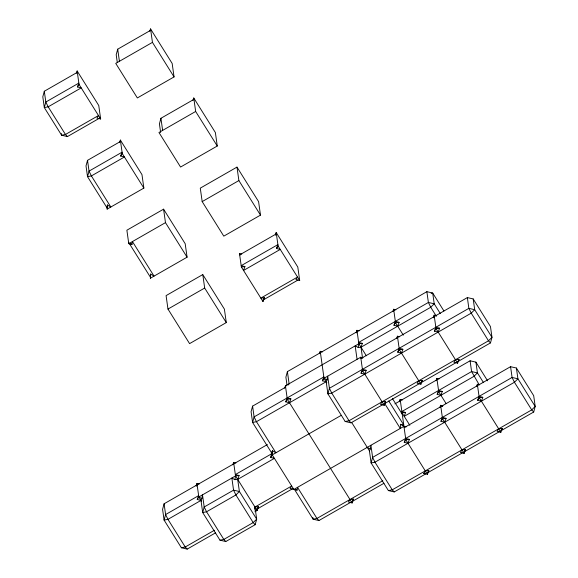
<?xml version="1.0" encoding="UTF-8"?>
<svg xmlns="http://www.w3.org/2000/svg" width="578" height="578" viewBox="0 0 578 578"><rect width="100%" height="100%" fill="white"/><g stroke="black" fill="none" stroke-linecap="round" stroke-linejoin="round"><path stroke-width="0.87" d="M119.53 142.398L120.368 140.071L141.971 174.621L143.864 188.088L107.161 209.12L107.392 204.98L110.832 207.018L91.389 175.922L89.034 171.124L87.524 160.352L120.556 141.415M150.381 278.22L150.605 274.08L154.051 276.118L132.441 241.568L132.022 244.364L128.771 243.67L126.878 230.21L163.581 209.171L185.191 243.721L187.084 257.188L150.381 278.22L150.605 274.08M225.81 541.528L223.838 539.418L206.548 511.783L204.2 506.978L202.495 494.862L201.874 498.583L200.985 500.418L202.69 512.542L219.98 540.177L225.81 541.528L255.173 524.701L253.2 522.591L235.911 494.956L233.563 490.151L231.857 478.035L234.906 479.653L237.688 479.386L274.391 458.347L270.649 457.422L272.231 454.893L272.462 450.753L275.901 452.791L256.451 421.694L254.103 416.89L252.593 406.117L285.619 387.188M388.727 400.959L403.755 424.989L400.503 424.295L400.272 428.442L384.775 403.654M107.161 209.12L107.392 204.98M272.462 450.753L270.649 457.422M254.602 509.254L254.977 507.022L291.68 485.99L290.098 488.518L297.092 490.137L297.511 487.341L316.954 518.437L318.926 520.547L351.193 502.051M234.906 479.653L235.528 475.932L233.635 462.465L235.882 463.021M351.012 422.836L345.174 421.485L327.892 393.849L326.187 381.726L327.076 379.89L327.697 376.17L329.402 388.286L331.75 393.091L349.04 420.726L351.012 422.836L383.272 404.347M286.984 384.97L285.893 377.181L287.396 371.618L426.867 291.68L432.698 293.039L434.215 303.811L430.733 307.258L360.997 347.226L358.216 347.494L358.837 343.773L356.944 330.305L359.191 330.862M394.225 491.936L388.394 490.585L371.105 462.949L369.407 450.826L370.288 448.99L370.917 445.27L372.615 457.386L374.97 462.19L392.252 489.833L394.225 491.936L425.719 473.888M77.336 72.315L44.304 91.252L42.801 96.808L44.311 107.58L61.6 135.223L67.431 136.574L99.691 118.078M87.524 160.352L86.014 165.908L87.531 176.68L106.973 207.777M150.742 30.244L117.71 49.181L116.2 54.737L117.298 62.525M193.962 99.344L160.93 118.28L159.42 123.837L160.633 132.492M267.404 444.561L164.094 503.778L162.584 509.334L164.094 520.106L181.384 547.749L187.214 549.1L215.637 532.808M252.593 406.117L251.083 411.68L252.593 422.453L272.043 453.549L235.34 474.581L239.082 475.513L237.688 479.386L239.393 491.502L256.683 519.145L255.173 524.701M436.383 315.725L434.136 315.169L436.029 328.629L457.632 363.179L459.026 359.306L455.471 359.726L453.889 362.254L457.632 363.179L457.444 361.835L490.476 342.906L491.986 337.342L490.469 326.57L473.187 298.934L467.356 297.583L360.918 358.584M502.246 428.406L500.851 432.279L497.109 431.354L498.691 428.825L502.246 428.406L500.664 430.935L533.696 412.006L535.199 406.442L533.689 395.67L516.4 368.034L510.569 366.683L404.138 427.684M76.31 73.298L77.149 70.971L98.759 105.521L100.651 118.989L96.909 118.057L98.491 115.535L65.459 134.464L61.6 135.223L61.362 133.561M77.459 86.96L78.854 83.088L45.821 102.024L44.311 107.58L48.169 106.822L81.202 87.892L77.459 86.96L79.042 84.439L77.149 70.971M149.716 31.226L150.555 28.9L172.165 63.45L174.057 76.917L137.354 97.949L115.745 63.399L152.448 42.367L150.555 28.9M120.672 156.067L122.066 152.187L89.034 171.124L87.531 176.68L91.389 175.922L124.422 156.992L120.672 156.067L122.261 153.538L120.368 140.071M192.936 100.326L193.767 98L215.377 132.55L217.27 146.017L180.567 167.049L158.957 132.499L195.66 111.467L193.767 98M244.935 266.581L243.54 270.461L280.243 249.421L276.501 248.497L277.895 244.624L241.192 265.656L244.935 266.581L241.38 267L239.487 253.54L241.734 254.096M275.352 234.827L276.19 232.501L297.8 267.05L299.693 280.518L295.943 279.586L297.533 277.064L260.83 298.096L264.384 297.677L262.99 301.55L241.38 267M196.101 485.823L196.932 483.497L199.179 484.053M197.243 499.493L198.637 495.621L165.604 514.55L164.094 520.106L167.952 519.355L200.985 500.418L197.243 499.493L198.825 496.964L235.528 475.932L239.082 475.513M232.797 464.784L233.635 462.465M284.593 388.163L285.431 385.844L358.837 343.773L362.392 343.354L360.997 347.226L362.536 358.165M285.742 401.833L287.136 397.96L290.879 398.892L289.484 402.765L285.742 401.833L287.324 399.304L285.431 385.844L286.825 385.707M254.934 511.74L257.138 510.482L258.532 506.603L254.977 507.022L256.683 519.145L253.2 522.591L223.838 539.418L219.98 540.177M319.403 353.664L320.241 351.337L322.488 351.901M322.445 380.801L323.839 376.928L254.103 416.89L252.593 422.453L256.451 421.694L326.187 381.726L322.445 380.801L324.027 378.272L360.73 357.233L362.977 357.796M356.106 332.632L356.944 330.305M361.04 373.229L362.435 369.356L366.177 370.281L364.783 374.154L361.04 373.229L362.623 370.7L360.73 357.233M392.809 311.593L393.647 309.266L395.894 309.83M393.958 325.262L395.352 321.39L399.095 322.314L397.7 326.187L393.958 325.262L395.54 322.734L393.647 309.266M396.595 338.527L397.433 336.201L399.68 336.757M397.743 352.19L399.138 348.317L402.88 349.249L401.486 353.122L397.743 352.19L399.326 349.668L397.433 336.201M385.627 401.378L384.233 405.25L380.483 404.325L382.072 401.797L385.627 401.378L384.832 402.642M352.147 502.961L353.541 499.081L349.986 499.5L348.404 502.029L352.147 502.961L287.324 399.304L290.879 398.892M399.326 401.732L400.164 399.405L402.404 399.962M433.298 317.488L434.136 315.169M434.439 331.158L435.834 327.285L439.583 328.21L438.189 332.083L434.439 331.158L436.029 328.629L439.583 328.21M483.504 382.622L477.428 372.911L471.597 371.56L401.862 411.522L405.611 412.454L404.217 416.326L473.946 376.357L477.428 372.911L475.918 362.139L470.087 360.788L394.882 403.885M420.929 384.218L422.323 380.346L418.768 380.765L417.186 383.286L420.929 384.218L399.326 349.668L402.88 349.249M404.253 442.329L405.648 438.456L409.39 439.381L407.996 443.261L404.253 442.329L405.835 439.8L400.164 399.405M436.029 380.692L436.86 378.373L439.107 378.93M437.17 394.362L438.565 390.49L442.307 391.414L440.913 395.294L437.17 394.362L438.753 391.833L436.86 378.373M439.815 407.627L440.646 405.301L442.893 405.857M440.956 421.297L442.351 417.417L446.093 418.349L444.699 422.222L440.956 421.297L442.538 418.768L440.646 405.301M427.445 474.35L428.84 470.478L425.285 470.897L423.703 473.425L427.445 474.35L405.835 439.8L409.39 439.381M476.51 386.588L477.349 384.269L479.596 384.825M477.659 400.258L479.054 396.385L482.796 397.31L481.402 401.19L477.659 400.258L479.241 397.729L477.349 384.269M465.543 449.446L464.148 453.318L460.406 452.386L461.988 449.865L465.543 449.446L464.358 451.339M288.509 384.962L289.101 383.741L287.396 371.618M275.59 235.109L276.378 233.844L239.675 254.884M276.501 248.497L278.083 245.968L276.19 232.501M263.192 299.577L264.384 297.677M196.332 486.105L197.127 484.848M356.344 332.914L357.132 331.649M257.347 508.503L258.532 506.603M433.529 317.777L434.324 316.513M421.138 382.239L422.323 380.346M352.753 500.346L353.541 499.081M458.238 360.571L459.026 359.306M428.84 470.478L427.258 473.006L462.4 452.863M236.987 167.1L200.284 188.139L202.177 201.599L223.787 236.149L260.49 215.117L258.597 201.65L236.987 167.1L238.88 180.567L260.49 215.117M128.771 243.67L165.474 222.638L163.581 209.171M202.177 201.599L238.88 180.567M202.784 274.572L166.081 295.611L167.974 309.071L189.584 343.621L226.287 322.589L224.394 309.122L202.784 274.572L204.677 288.039L226.287 322.589M167.974 309.071L204.677 288.039M263.582 299.758L297.937 280.063M406.19 426.896L403.943 426.34L293.841 489.443L272.231 454.893L340.948 415.51M384.825 403.458L419.96 383.315M420.741 382.867L455.883 362.731M214.431 530.264L185.242 546.99L181.384 547.749M257.73 508.683L292.873 488.547M382.788 480.708L316.954 518.437L313.095 519.196L294.599 489.617M351.959 501.61L383.98 483.259M464.741 451.526L499.883 431.383M431.152 293.335L432.698 293.039L443.911 310.964M345.174 421.485L349.04 420.726L488.504 340.796L491.986 337.342L474.697 309.707L473.187 298.934M388.394 490.585L392.252 489.833L531.724 409.896L535.199 406.442L517.917 378.807L516.4 368.034M399.095 322.314L395.54 322.734L403.307 335.153M366.177 370.281L362.623 370.7L384.233 405.25L384.038 403.906M442.307 391.414L438.753 391.833L446.057 403.509M482.796 397.31L479.241 397.729L500.851 432.279M440.833 406.645L442.618 406.442M405.611 412.454L402.05 412.873L409.824 425.292M446.093 418.349L442.538 418.768L464.148 453.318L463.961 451.974M423.703 473.425L425.48 473.216M255.05 510.677L257.138 510.482L256.892 508.748M318.926 520.547L313.095 519.196L312.864 517.534M362.392 343.354L358.649 342.422L428.385 302.46L434.215 303.811L440.284 313.522M358.216 347.494L355.167 345.875L357.06 359.343M320.241 351.337L324.027 378.272L327.076 379.89M367.247 447.372L370.288 448.99M196.932 483.497L198.825 496.964L201.874 498.583M130.65 243.548L132.022 244.364M400.503 424.295L403.943 426.34M295.712 489.32L297.092 490.137M490.476 342.906L488.504 340.796L471.222 313.153L468.866 308.356L467.356 297.583M533.696 412.006L531.724 409.896L514.434 382.253L512.086 377.456L510.569 366.683M67.431 136.574L65.459 134.464L48.169 106.822L45.821 102.024L44.304 91.252M187.214 549.1L185.242 546.99L167.952 519.355L165.604 514.55L164.094 503.778M475.918 362.139L487.594 380.815M436.339 316.224L430.733 307.258L428.385 302.46L426.867 291.68M479.09 384.58L471.597 371.56L470.087 360.788M358.837 343.773L366.351 355.788M392.375 398.444L402.245 414.216M152.448 42.367L174.057 76.917M195.66 111.467L217.27 146.017M278.083 245.968L299.693 280.518M324.027 378.272L326.845 382.78M351.742 422.583L369.617 451.165M239.487 253.54L240.354 254.92M79.042 84.439L100.651 118.989M122.261 153.538L143.864 188.088M165.474 222.638L187.084 257.188M128.583 242.326L150.193 276.876M235.528 475.932L257.138 510.482M198.825 496.964L201.643 501.473M262.802 300.206L262.99 301.55M271.812 451.888L272.231 454.893M160.93 118.28L162.628 130.397M117.71 49.181L119.415 61.297M204.2 506.978L202.69 512.542L206.548 511.783L235.911 494.956L239.393 491.502L233.563 490.151L204.2 506.978M329.402 388.286L327.892 393.849L331.75 393.091L471.222 313.153L474.697 309.707L468.866 308.356L329.402 388.286M372.615 457.386L371.105 462.949L374.97 462.19L514.434 382.253L517.917 378.807L512.086 377.456L372.615 457.386"/></g></svg>
